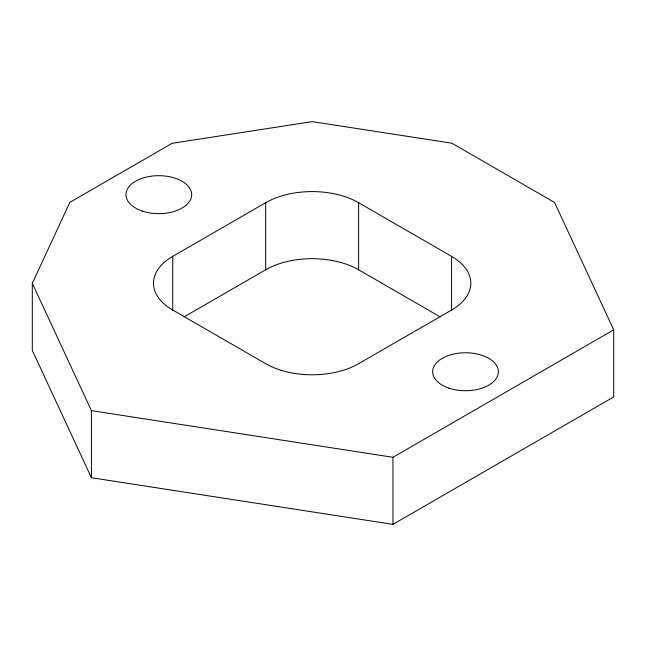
<?xml version="1.0" encoding="UTF-8"?>
<svg xmlns="http://www.w3.org/2000/svg" width="646" height="646" viewBox="0 0 646 646"><rect width="100%" height="100%" fill="white"/><g stroke="black" fill="none" stroke-linecap="round" stroke-linejoin="round"><path stroke-width="0.97" d="M32.3 283.279L69.865 202.343L172.102 143.315L312.301 121.626L451.958 143.234L554.591 202.489L613.7 329.848L613.7 396.927L392.954 524.374L91.409 477.725L32.3 350.358L32.3 283.279L91.409 410.646L91.409 477.725M172.74 310.435L172.74 256.373L265.684 202.707A65.722 37.944 0 0 1 358.627 202.707L451.578 256.373L451.578 310.435M184.029 316.928L265.684 269.786A65.722 37.944 0 0 1 358.627 269.786L440.281 316.928M91.409 410.646L392.954 457.295L613.7 329.848M392.954 457.295L392.954 524.374M358.627 202.707L358.627 269.786M265.684 202.707L265.684 269.786M451.578 256.373A65.722 37.944 0 0 1 451.578 310.032L358.627 363.69A65.722 37.944 0 0 1 265.684 363.69L172.74 310.032A65.722 37.944 0 0 1 172.74 256.373M449.083 388.173A32.857 18.976 0 0 0 498.381 371.741A32.857 18.976 0 0 0 449.083 355.308A32.857 18.976 0 0 0 449.083 388.173M142.362 211.089A32.857 18.976 0 0 0 191.66 194.656A32.857 18.976 0 0 0 142.362 178.231A32.857 18.976 0 0 0 142.362 211.089"/></g></svg>
